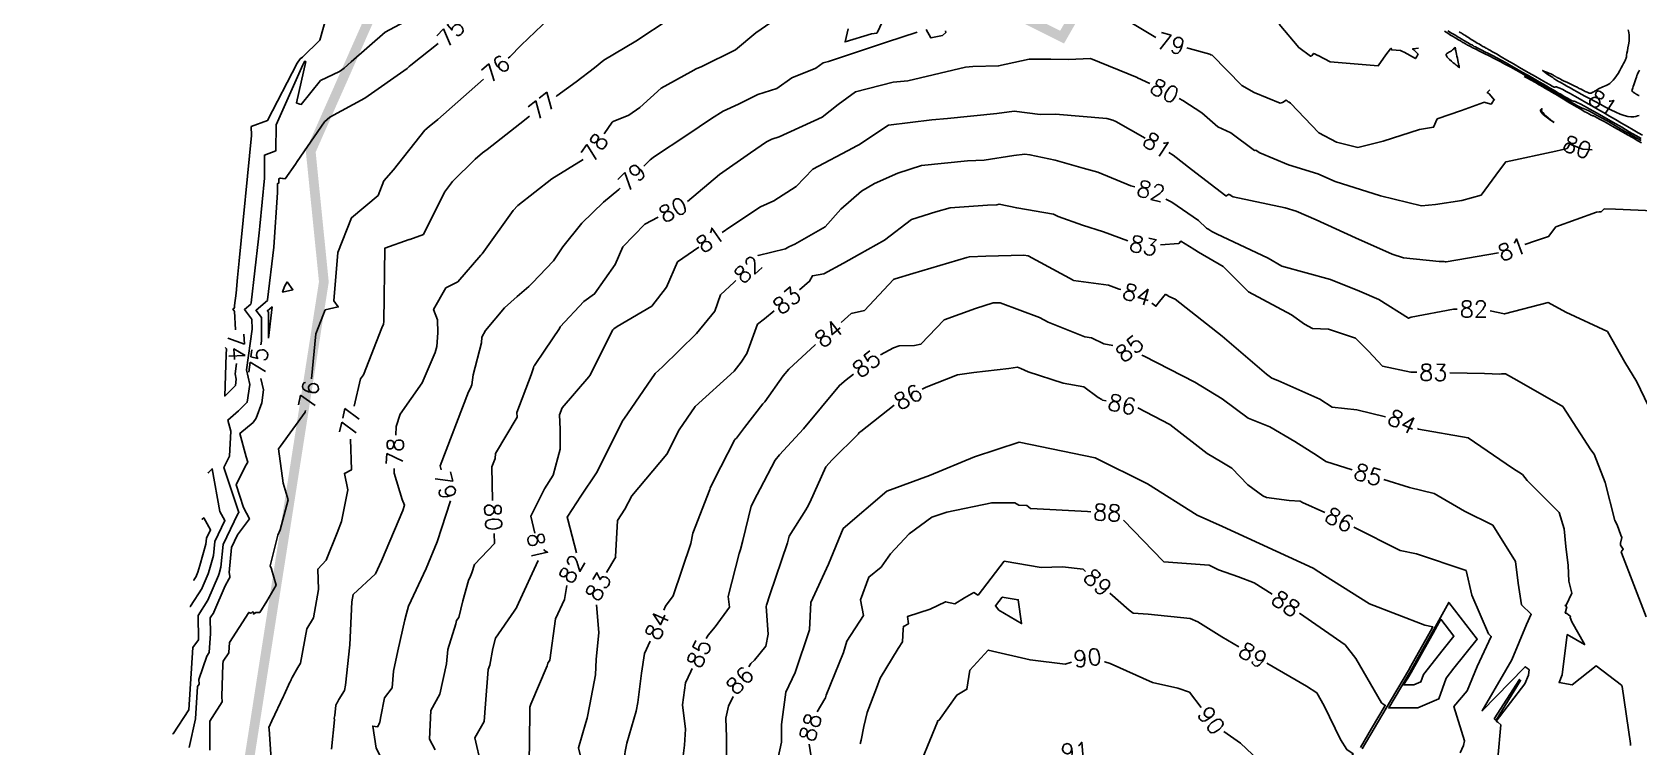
# Model space of a CAD drawing. Header units: metres. Extents: x 729358 to 732680, y 1423022 to 1426117.
# Drawn here: x 730275 to 730911, y 1425418 to 1425701 of the extents above; entities that cross this region are included whole.
import ezdxf

# ---------------------------------------------------------------- set-up
doc = ezdxf.new("R2010")
doc.units = ezdxf.units.M
doc.header["$MEASUREMENT"] = 0
doc.linetypes.add('PHANTOM', pattern=[2.5, 1.25, -0.25, 0.25, -0.25, 0.25, -0.25])
for name, color, linetype in [('36Bound', 6, 'PHANTOM'), ('CONTOUR', 59, 'Continuous'), ('HR36 IE-Exi_Xref$0$CONTOUR', 8, 'Continuous'), ('HR36 IE-Exi_Xref$0$CONTOURINDEX', 10, 'Continuous'), ('HR36 IE-Exi_Xref$0$CONTOURTEXT', 7, 'Continuous'), ('INDEX-CON', 252, 'Continuous')]:
    doc.layers.add(name, color=color, linetype=linetype)
doc.styles.add('HR36 IE-Exi_Xref$0$5mm', font='simplex', dxfattribs={"height": 5})

# ---------------------------------------------------------------- blocks, each defined once
blk = doc.blocks.new('ct 50 rai')
at = {"layer": 'CONTOUR', "flags": 128}
for points in [[(-90.6, -93.33), (-90.84, -93.8), (-91.08, -94.31), (-91.33, -94.87), (-91.57, -95.47), (-91.82, -96.12), (-92.08, -96.81), (-92.33, -97.55), (-92.59, -98.34), (-92.84, -99.1), (-93.05, -99.76), (-93.22, -100.32), (-93.36, -100.77), (-93.46, -101.14), (-93.53, -101.4), (-93.56, -101.56), (-93.56, -101.62), (-93.53, -101.64), (-93.48, -101.68), (-93.4, -101.73), (-93.3, -101.8), (-93.18, -101.89), (-93.03, -102), (-92.87, -102.12), (-92.68, -102.26), (-92.48, -102.4), (-92.31, -102.53), (-92.15, -102.64), (-92.02, -102.74), (-91.9, -102.82), (-91.8, -102.89), (-91.72, -102.94), (-91.66, -102.97), (-91.61, -103), (-91.54, -103.03), (-91.47, -103.07), (-91.38, -103.11), (-91.29, -103.16), (-91.19, -103.2), (-91.07, -103.25), (-90.95, -103.31), (-90.83, -103.36), (-90.73, -103.4)], [(-163.6, -84.28), (-163.94, -84.66), (-164.29, -85.01), (-164.65, -85.33), (-165.02, -85.63), (-165.4, -85.9), (-165.78, -86.14), (-166.18, -86.35), (-166.58, -86.54), (-166.92, -86.74), (-167.1, -87), (-167.14, -87.32), (-167.03, -87.69), (-166.76, -88.13), (-166.35, -88.62), (-165.79, -89.17), (-165.08, -89.78), (-164.34, -90.37), (-163.7, -90.89), (-163.16, -91.32), (-162.72, -91.68), (-162.38, -91.95), (-162.13, -92.15), (-161.99, -92.26), (-161.94, -92.29), (-161.95, -92.23), (-161.99, -92.05), (-162.05, -91.76), (-162.14, -91.36), (-162.24, -90.85), (-162.37, -90.22), (-162.53, -89.48), (-162.71, -88.63), (-162.89, -87.76), (-163.05, -86.99), (-163.19, -86.31), (-163.31, -85.72), (-163.41, -85.23), (-163.49, -84.82), (-163.56, -84.51), (-163.6, -84.28)]]:
    blk.add_lwpolyline(points, dxfattribs=at)
at = {"layer": 'CONTOUR'}
blk.add_lwpolyline([(-89.87, -121.25), (-91.67, -120.21), (-93.88, -118.94), (-96.49, -117.45), (-99.49, -115.72), (-102.51, -113.99), (-105.14, -112.5), (-107.38, -111.25), (-109.23, -110.23), (-110.69, -109.44), (-111.77, -108.89), (-112.46, -108.58), (-112.76, -108.5), (-112.95, -108.48), (-113.32, -108.35), (-113.85, -108.1), (-114.56, -107.74), (-115.44, -107.26), (-116.49, -106.66), (-117.71, -105.95), (-119.1, -105.13), (-120.48, -104.3), (-121.68, -103.58), (-122.7, -102.97), (-123.53, -102.48), (-124.18, -102.09), (-124.64, -101.81), (-124.92, -101.65), (-125.01, -101.59), (-125.14, -101.52), (-125.53, -101.29), (-126.17, -100.92), (-127.06, -100.41), (-128.22, -99.74), (-129.63, -98.93), (-131.29, -97.96), (-133.21, -96.85), (-135.27, -95.68), (-137.34, -94.51), (-139.43, -93.35), (-141.53, -92.2), (-143.65, -91.07), (-145.79, -89.94), (-147.94, -88.83), (-150.11, -87.72), (-152.14, -86.69), (-153.91, -85.8), (-155.41, -85.04), (-156.63, -84.43), (-157.58, -83.94), (-158.26, -83.6), (-158.67, -83.39), (-158.8, -83.32), (-158.83, -83.31), (-158.91, -83.26), (-159.04, -83.19), (-159.23, -83.08), (-159.47, -82.94), (-159.76, -82.77), (-160.1, -82.57), (-160.5, -82.34), (-160.89, -82.11), (-161.24, -81.91), (-161.53, -81.74), (-161.77, -81.6), (-161.95, -81.49), (-162.08, -81.41), (-162.16, -81.36), (-162.19, -81.35), (-162.19, -81.35), (-162.19, -81.35), (-162.2, -81.35), (-162.2, -81.34), (-162.2, -81.34), (-162.2, -81.34), (-162.2, -81.34), (-162.2, -81.34), (-162.29, -81.29), (-162.56, -81.13), (-163, -80.86), (-163.62, -80.48), (-164.42, -80), (-165.39, -79.42), (-166.54, -78.72), (-167.87, -77.92)], dxfattribs=at)
at = {"layer": 'INDEX-CON'}
for points in [[(-89.41, -119.1), (-91.08, -118.13), (-93.06, -116.99), (-95.33, -115.67), (-97.75, -114.27), (-100.15, -112.89), (-102.52, -111.52), (-104.88, -110.16), (-107.21, -108.81), (-109.52, -107.49), (-111.8, -106.17), (-114.07, -104.87), (-116.19, -103.66), (-118.06, -102.61), (-119.65, -101.74), (-120.99, -101.04), (-122.07, -100.5), (-122.88, -100.14), (-123.43, -99.94), (-123.72, -99.92), (-123.86, -99.97), (-123.99, -100.01), (-124.11, -100.05), (-124.2, -100.08), (-124.28, -100.1), (-124.33, -100.11), (-124.38, -100.12), (-124.4, -100.11), (-124.61, -99.99), (-125.23, -99.63), (-126.25, -99.04), (-127.67, -98.22), (-129.5, -97.17), (-131.73, -95.88), (-134.36, -94.36), (-137.39, -92.61), (-140.43, -90.85), (-143.09, -89.32), (-145.36, -88.01), (-147.25, -86.92), (-148.76, -86.06), (-149.88, -85.42), (-150.61, -85.01), (-150.96, -84.81), (-151.11, -84.74), (-151.24, -84.67), (-151.35, -84.62), (-151.44, -84.57), (-151.51, -84.54), (-151.56, -84.51), (-151.59, -84.5), (-151.6, -84.49), (-151.64, -84.47), (-151.77, -84.39), (-151.97, -84.28), (-152.25, -84.11), (-152.62, -83.9), (-153.07, -83.64), (-153.59, -83.33), (-154.2, -82.97), (-154.84, -82.6), (-155.46, -82.23), (-156.07, -81.86), (-156.66, -81.5), (-157.24, -81.15), (-157.8, -80.8), (-158.34, -80.46), (-158.87, -80.12), (-159.35, -79.8), (-159.77, -79.53), (-160.13, -79.3), (-160.42, -79.11), (-160.65, -78.96), (-160.82, -78.85), (-160.92, -78.79), (-160.95, -78.76), (-161.02, -78.72), (-161.23, -78.6), (-161.58, -78.4), (-162.06, -78.13)], [(-89.98, -120.36), (-92.07, -119.16), (-94.62, -117.7), (-97.63, -115.97), (-101.1, -113.97), (-104.58, -111.98), (-107.61, -110.26), (-110.2, -108.81), (-112.34, -107.63), (-114.03, -106.73), (-115.27, -106.09), (-116.06, -105.73), (-116.41, -105.64), (-116.59, -105.65), (-116.87, -105.57), (-117.27, -105.42), (-117.77, -105.18), (-118.38, -104.87), (-119.1, -104.48), (-119.93, -104.01), (-120.86, -103.45), (-121.79, -102.9), (-122.6, -102.42), (-123.28, -102.01), (-123.83, -101.68), (-124.27, -101.42), (-124.58, -101.24), (-124.76, -101.12), (-124.83, -101.09), (-124.98, -101), (-125.44, -100.73), (-126.2, -100.29), (-127.27, -99.67), (-128.65, -98.88), (-130.33, -97.91), (-132.31, -96.76), (-134.6, -95.44), (-136.99, -94.07), (-139.26, -92.78), (-141.41, -91.57), (-143.44, -90.44), (-145.35, -89.4), (-147.15, -88.44), (-148.83, -87.55), (-150.39, -86.75), (-151.8, -86.04), (-153.02, -85.42), (-154.05, -84.9), (-154.9, -84.47), (-155.56, -84.14), (-156.03, -83.9), (-156.31, -83.76), (-156.4, -83.71), (-156.44, -83.69), (-156.57, -83.62), (-156.77, -83.5), (-157.05, -83.33), (-157.42, -83.12), (-157.86, -82.86), (-158.39, -82.55), (-159, -82.2), (-159.61, -81.84), (-160.13, -81.54), (-160.58, -81.28), (-160.94, -81.06), (-161.23, -80.9), (-161.43, -80.78), (-161.55, -80.71), (-161.6, -80.68), (-161.6, -80.68), (-161.6, -80.68), (-161.6, -80.68), (-161.6, -80.68), (-161.61, -80.68), (-161.61, -80.68), (-161.61, -80.68), (-161.61, -80.67), (-161.75, -80.59), (-162.15, -80.35), (-162.83, -79.94), (-163.78, -79.36), (-165, -78.62), (-166.5, -77.72)], [(-95.03, -77.38), (-94.79, -78.38), (-94.65, -79.47), (-94.63, -80.65), (-94.72, -81.91), (-94.92, -83.25), (-95.16, -84.54), (-95.36, -85.67), (-95.54, -86.62), (-95.68, -87.4), (-95.79, -88.01), (-95.87, -88.44), (-95.92, -88.7), (-95.93, -88.79), (-95.97, -88.87), (-96.09, -89.09), (-96.29, -89.46), (-96.56, -89.97), (-96.91, -90.63), (-97.34, -91.44), (-97.85, -92.4), (-98.43, -93.5), (-99.06, -94.62), (-99.7, -95.63), (-100.35, -96.52), (-101.01, -97.31), (-101.68, -97.99), (-102.36, -98.56), (-103.05, -99.02), (-103.75, -99.36), (-104.44, -99.65), (-105.08, -99.93), (-105.68, -100.21), (-106.24, -100.48), (-106.76, -100.74), (-107.23, -100.99), (-107.66, -101.24), (-108.06, -101.48), (-108.41, -101.7), (-108.73, -101.9), (-109.03, -102.07), (-109.29, -102.21), (-109.52, -102.32), (-109.72, -102.41), (-109.89, -102.47), (-110.02, -102.5), (-110.16, -102.5), (-110.34, -102.48), (-110.54, -102.42), (-110.78, -102.34), (-111.06, -102.23), (-111.37, -102.1), (-111.71, -101.93), (-112.09, -101.73), (-112.53, -101.5), (-113.07, -101.23), (-113.7, -100.91), (-114.43, -100.54), (-115.26, -100.13), (-116.18, -99.67), (-117.2, -99.17), (-118.32, -98.63), (-119.41, -98.09), (-120.36, -97.63), (-121.16, -97.24), (-121.81, -96.92), (-122.32, -96.67), (-122.69, -96.5), (-122.9, -96.39), (-122.98, -96.35), (-122.98, -96.35), (-122.98, -96.35), (-122.98, -96.35), (-122.98, -96.35), (-122.98, -96.35), (-122.99, -96.35), (-122.99, -96.34), (-123, -96.34), (-123.01, -96.33), (-123.05, -96.31), (-123.1, -96.28), (-123.18, -96.24), (-123.27, -96.18), (-123.39, -96.11), (-123.52, -96.03), (-123.68, -95.94), (-123.84, -95.85), (-123.99, -95.76), (-124.13, -95.67), (-124.26, -95.6), (-124.38, -95.52), (-124.49, -95.46), (-124.6, -95.39), (-124.69, -95.34), (-124.8, -95.27), (-124.96, -95.19), (-125.18, -95.09), (-125.44, -94.97), (-125.75, -94.83), (-126.11, -94.67), (-126.52, -94.49), (-126.97, -94.3), (-127.43, -94.1), (-127.82, -93.94), (-128.16, -93.8), (-128.44, -93.69), (-128.66, -93.6), (-128.82, -93.54), (-128.93, -93.5), (-128.98, -93.5), (-128.95, -93.53), (-128.83, -93.63), (-128.62, -93.78), (-128.32, -93.99), (-127.93, -94.27), (-127.45, -94.6), (-126.88, -94.99), (-126.22, -95.44), (-125.55, -95.89), (-124.97, -96.28), (-124.49, -96.62), (-124.09, -96.89), (-123.78, -97.1), (-123.55, -97.25), (-123.42, -97.34), (-123.37, -97.37), (-123.37, -97.38), (-123.36, -97.38), (-123.36, -97.38), (-123.36, -97.38), (-123.36, -97.38), (-123.36, -97.38), (-123.36, -97.38), (-123.36, -97.38), (-123.27, -97.43), (-123.03, -97.57), (-122.62, -97.8), (-122.04, -98.12), (-121.3, -98.53), (-120.4, -99.04), (-119.33, -99.64), (-118.1, -100.33), (-116.72, -101.09), (-115.24, -101.91), (-113.65, -102.78), (-111.94, -103.71), (-110.13, -104.69), (-108.2, -105.73), (-106.16, -106.83), (-104, -107.98), (-101.89, -109.06), (-99.95, -109.97), (-98.19, -110.7), (-96.61, -111.25), (-95.21, -111.62), (-93.98, -111.81), (-92.94, -111.83), (-92.08, -111.66), (-91.35, -111.42), (-90.72, -111.22)], [(-89.75, -122.14), (-91.28, -121.26), (-93.14, -120.19), (-95.35, -118.93), (-97.89, -117.47), (-100.44, -116.01), (-102.66, -114.75), (-104.56, -113.68), (-106.12, -112.82), (-107.36, -112.16), (-108.27, -111.7), (-108.85, -111.43), (-109.11, -111.36), (-109.31, -111.32), (-109.76, -111.13), (-110.43, -110.78), (-111.34, -110.29), (-112.49, -109.64), (-113.87, -108.84), (-115.48, -107.9), (-117.33, -106.8), (-119.17, -105.69), (-120.77, -104.74), (-122.12, -103.93), (-123.23, -103.27), (-124.09, -102.76), (-124.71, -102.39), (-125.07, -102.17), (-125.2, -102.09), (-125.3, -102.03), (-125.61, -101.86), (-126.13, -101.56), (-126.86, -101.14), (-127.79, -100.6), (-128.92, -99.94), (-130.27, -99.17), (-131.82, -98.27), (-133.55, -97.28), (-135.43, -96.24), (-136.25, -95.79)]]:
    blk.add_lwpolyline(points, dxfattribs=at)
at = {"layer": 'INDEX-CON', "flags": 128}
blk.add_lwpolyline([(-124.4, -114.12), (-125.67, -113.11), (-126.76, -112.21), (-127.66, -111.41), (-128.38, -110.72), (-128.91, -110.13), (-129.26, -109.65), (-129.42, -109.28), (-129.39, -109.01), (-129.3, -108.82), (-129.24, -108.68), (-129.22, -108.6), (-129.24, -108.57), (-129.31, -108.6), (-129.41, -108.68), (-129.55, -108.81), (-129.73, -109), (-129.83, -109.27), (-129.7, -109.64), (-129.36, -110.12), (-128.8, -110.71), (-128.03, -111.4), (-127.04, -112.2), (-125.83, -113.11), (-124.4, -114.12)], dxfattribs=at)

msp = doc.modelspace()

# ---------------------------------------------------------------- linework, layer by layer
at = {"layer": '36Bound', "const_width": 3.84}
msp.add_lwpolyline([(731089.29, 1424869.87), (731097.59, 1425120.07), (731110.41, 1425192.42), (731138.07, 1425349.11), (731186.64, 1425492.9), (731134.88, 1425523.96), (731220.89, 1425664.9), (730803.81, 1425911.35), (730764.78, 1425842.6), (730723.84, 1425770.49), (730682.74, 1425698.76), (730672.5, 1425703.91), (730659.08, 1425710.65), (730650.07, 1425715.18), (730455.78, 1425812.86), (730385.15, 1425653.57), (730390.36, 1425601.87), (730354.83, 1425374.71), (730264.08, 1425176.5), (730117.5, 1425088.87), (729994.08, 1425024.16), (729814.03, 1424892.64)], dxfattribs=at)
at = {"layer": 'HR36 IE-Exi_Xref$0$CONTOUR', "flags": 128}
for points, elevation in [([(730426.05, 1425706.76), (730414.6, 1425700.7), (730401.14, 1425689.03), (730398.44, 1425686.47), (730396.58, 1425685.23), (730396.57, 1425685.22), (730389.04, 1425681.57), (730381.4, 1425672.11), (730380.8, 1425672.27), (730380.44, 1425672.41), (730379.84, 1425672.58), (730379.48, 1425672.72), (730383.18, 1425689.1), (730383.18, 1425689.11), (730382.67, 1425689.15), (730382.09, 1425687.86), (730371.46, 1425664.02), (730371.34, 1425653.76), (730366.8, 1425652.07), (730366.82, 1425642.95), (730364.97, 1425623.88), (730364.73, 1425621.34), (730364.49, 1425618.94), (730361.54, 1425593.59), (730361.48, 1425593.06), (730358.94, 1425590.92), (730358.88, 1425590.86), (730361.76, 1425587.19), (730361.78, 1425587.16), (730362.01, 1425583.1), (730359.71, 1425567.09), (730361.09, 1425561.22), (730360.04, 1425554.17), (730356.6, 1425550.74), (730352.31, 1425547.13), (730353.51, 1425542.76), (730352.92, 1425532.85), (730350.76, 1425528.35), (730356.52, 1425510.93), (730356.71, 1425510.56), (730356.71, 1425510.56), (730356.32, 1425510.04), (730350.45, 1425497.9), (730349.6, 1425488.94), (730348.88, 1425486.39), (730348.65, 1425485.58), (730344.46, 1425475.86), (730344.43, 1425475.8), (730340.56, 1425469.69), (730340.67, 1425460.11), (730338.43, 1425457.12), (730336.92, 1425432.44), (730330.63, 1425422.95), (730330.53, 1425422.93), (730330.53, 1425422.93)], 74.5), ([(730527.46, 1425706.21), (730513.91, 1425697.19), (730501.21, 1425689.61), (730497.55, 1425686.59), (730490.25, 1425681.09), (730482.66, 1425675.48), (730482.37, 1425675.29)], 77), ([(730636.58, 1425701.22), (730636.71, 1425700.67), (730635.42, 1425699.43), (730630.79, 1425698.44), (730628.92, 1425701.75)], 79), ([(730719.89, 1425698.65), (730704.72, 1425707.75)], 79), ([(730435.64, 1425696.2), (730424.8, 1425687.62), (730424.13, 1425687.09), (730423.29, 1425686.38), (730406.58, 1425674.6), (730392.67, 1425667.12), (730390.57, 1425665.22), (730379.78, 1425649.53), (730379.13, 1425648.5), (730375.02, 1425642.73), (730374.19, 1425642.78), (730374.03, 1425642.82), (730373.19, 1425642.88), (730373.03, 1425642.92), (730372.55, 1425642.71), (730372.53, 1425640.98), (730371.96, 1425640.76), (730371.97, 1425637.28), (730371.97, 1425637.25), (730370.5, 1425615.55), (730368.07, 1425594.71), (730368.05, 1425594.55), (730363.49, 1425590.69), (730363.45, 1425590.66), (730365.68, 1425587.81), (730365.62, 1425578.33), (730365.41, 1425576.88)], 75), ([(730625.36, 1425700.8), (730613.16, 1425696.74), (730590.29, 1425689.14), (730588.12, 1425688.58), (730585.17, 1425686.43), (730575.67, 1425682.69), (730569.71, 1425678.4), (730562.28, 1425676.12), (730554.55, 1425672.23), (730548.45, 1425669.46), (730543.85, 1425666.51), (730534.16, 1425659.94), (730521.34, 1425651.49), (730520.85, 1425651.1), (730519.66, 1425650.16), (730517.09, 1425647.74)], 79), ([(730852.11, 1425677.91), (730852.01, 1425677.79), (730851.17, 1425676.81), (730851.88, 1425676.28), (730853.98, 1425673.82), (730853.73, 1425673.89), (730853.3, 1425673.16), (730853.22, 1425673.03), (730852.79, 1425672.3), (730852.71, 1425672.17), (730849.77, 1425673.02), (730849.67, 1425672.92), (730840.88, 1425669.69), (730831.35, 1425666.4), (730829.9, 1425663.1), (730824.36, 1425662.24), (730809.89, 1425657.59), (730799.83, 1425655.11), (730791.39, 1425657.14), (730784.5, 1425660.93), (730773.15, 1425672.69), (730772.69, 1425672.97), (730772.3, 1425673.22), (730771.84, 1425673.5), (730771.46, 1425673.76), (730770.04, 1425672.88), (730769.07, 1425672.57), (730758.8, 1425676.86), (730753.99, 1425679.67), (730742.14, 1425691.59), (730741.66, 1425691.82), (730741.31, 1425691.99), (730733.07, 1425694.25), (730732.09, 1425694.52)], 79), ([(730471.84, 1425667.49), (730467.99, 1425664.47), (730455, 1425654.28), (730453.19, 1425653.02), (730450.32, 1425650.45), (730441.29, 1425641.66), (730438.18, 1425637.42), (730429.8, 1425620.65), (730424.38, 1425618.68), (730424.19, 1425618.63), (730414.57, 1425615.23), (730414.05, 1425586.17), (730413.97, 1425585.14), (730413.98, 1425585.12), (730413.94, 1425585.11), (730413.35, 1425583.63), (730406.03, 1425565.07), (730404.84, 1425563.46), (730402.3, 1425552.7)], 77), ([(730715.68, 1425658.76), (730703.99, 1425665.42), (730702.89, 1425665.96), (730700.52, 1425666.54), (730680.08, 1425668.21), (730674.08, 1425668.12), (730663.72, 1425669.5), (730656.9, 1425668.58), (730637.3, 1425666.6), (730631.1, 1425665.98), (730613.95, 1425663.9), (730602.3, 1425656.13), (730601.19, 1425655.65), (730600.01, 1425654.94), (730584, 1425646.51), (730577.36, 1425639.62), (730568.55, 1425633.98), (730563.27, 1425631.6), (730551.11, 1425623.5), (730548.15, 1425621.36)], 81), ([(730855.62, 1425613.35), (730834.9, 1425609.86), (730834.57, 1425609.78), (730834.13, 1425609.87), (730832.05, 1425609.99), (730818, 1425611.42), (730813.54, 1425612.9), (730798.91, 1425619.24), (730783.35, 1425626.43), (730775.48, 1425629.9), (730771.04, 1425631.15), (730750.54, 1425635.52), (730749.74, 1425636), (730749.68, 1425636.04), (730748.88, 1425636.52), (730748.83, 1425636.56), (730747.63, 1425635.85), (730747.61, 1425635.84), (730747.56, 1425635.87), (730733.99, 1425646.38), (730726.73, 1425651.99), (730725.04, 1425653.07)], 81), ([(730507.74, 1425638.92), (730507.23, 1425638.44), (730501.14, 1425633.4), (730492.56, 1425625.16), (730484.99, 1425615.68), (730481.31, 1425610.26), (730472.85, 1425601.31), (730471.51, 1425600.06), (730466.94, 1425596.12), (730461.84, 1425591.57), (730454.42, 1425582.57), (730452.97, 1425579.99), (730452.79, 1425577.77), (730449.53, 1425565.05), (730448.95, 1425561.11), (730448.48, 1425559.72), (730447.68, 1425558.37), (730436.46, 1425529), (730436.88, 1425527.47)], 79), ([(730708.73, 1425618.16), (730699.09, 1425621.64), (730690.87, 1425624.34), (730681.15, 1425627.69), (730679.31, 1425628.69), (730664.81, 1425631.16), (730657.89, 1425632.58), (730656.91, 1425632.42), (730653.2, 1425632.26), (730638.39, 1425631.19), (730632.75, 1425629.65), (730623.15, 1425626.51), (730612.39, 1425618.42), (730602.46, 1425612.79), (730596.13, 1425609.23), (730588.39, 1425605.02), (730583.88, 1425604.29), (730582.73, 1425602.09), (730578.73, 1425598.73)], 83), ([(730916.91, 1425630.02), (730901.99, 1425630.61), (730897.42, 1425630.74), (730896.24, 1425629.65), (730895.48, 1425629.65), (730894.41, 1425629.42), (730878.33, 1425623.71), (730875.44, 1425619.82), (730870.2, 1425618.13), (730866.07, 1425616.64)], 81), ([(730538.81, 1425615.61), (730530.37, 1425609.78), (730526.05, 1425599.78), (730520.2, 1425592.27), (730506.5, 1425584.19), (730505.19, 1425583.27), (730504.76, 1425582.81), (730496.93, 1425567.15), (730495.83, 1425564.89), (730495.73, 1425564.75), (730495.32, 1425564.29), (730484.73, 1425552.05), (730483.63, 1425549.19), (730483.99, 1425543.56), (730483.91, 1425535.6), (730481.17, 1425525.29), (730477.72, 1425519.91), (730472.35, 1425509.07), (730473.87, 1425502.41)], 81), ([(730823.24, 1425566.12), (730820.81, 1425566.16), (730809.69, 1425568.43), (730804.05, 1425574.47), (730798.96, 1425579.61), (730788.32, 1425583.17), (730781.93, 1425583.44), (730778.76, 1425585.08), (730773.55, 1425588.85), (730756.54, 1425597.96), (730746.49, 1425608), (730736.76, 1425613.57), (730736.12, 1425613.99), (730735.92, 1425614.11), (730735.27, 1425614.53), (730735.08, 1425614.65), (730734.97, 1425614.82), (730729.78, 1425618.03), (730729, 1425617.09), (730721.76, 1425616.5)], 83), ([(730375.8, 1425601.87), (730378.07, 1425598.75), (730374, 1425597.84), (730374.74, 1425600.01), (730375.8, 1425601.87)], 75), ([(730702.84, 1425576.63), (730699.3, 1425577.36), (730694.43, 1425579.75), (730691.73, 1425580.05), (730677.27, 1425585.89), (730673.77, 1425587.79), (730658.25, 1425593.56), (730655.48, 1425593.5), (730648.44, 1425591.32), (730636.07, 1425586.88), (730626.84, 1425577.19), (730624.29, 1425576.68), (730618.26, 1425576.6), (730615.95, 1425575.78), (730610.81, 1425572.94)], 85), ([(730368.42, 1425579.55), (730369.82, 1425591.97), (730368.03, 1425590.46), (730368.02, 1425590.45), (730368.49, 1425589.85), (730368.42, 1425579.55)], 75.5), ([(730568.65, 1425590.37), (730564.82, 1425587.26), (730562.11, 1425585.06), (730557.91, 1425573.45), (730555.63, 1425570.13), (730552.89, 1425566.57), (730537.36, 1425552.5), (730531.06, 1425543.31), (730526.22, 1425533.7), (730512.31, 1425517.11), (730509.61, 1425511.82), (730506.64, 1425507.38), (730505.93, 1425492.98), (730505.94, 1425492.93), (730502.35, 1425486.84)], 83), ([(730797.69, 1425527.46), (730787.21, 1425530.7), (730783.9, 1425533.04), (730774.93, 1425538.62), (730765, 1425544.4), (730756.43, 1425547.9), (730746.18, 1425555.6), (730735.36, 1425562.12), (730715.21, 1425572.46), (730714.3, 1425572.9)], 85), ([(730365.43, 1425563.65), (730366.5, 1425559.09), (730365.73, 1425553.97), (730365.73, 1425553.95), (730363.58, 1425547.91), (730362.32, 1425546.23), (730357.04, 1425541.79), (730359.57, 1425532.61), (730360.27, 1425530.44), (730359.28, 1425529.02), (730355.65, 1425521.44), (730358.59, 1425512.53), (730360.85, 1425508.03), (730360.85, 1425508.02), (730356.19, 1425501.76), (730353.73, 1425496.67), (730352.8, 1425486.77), (730353.12, 1425485.32), (730353.1, 1425484.86), (730353.1, 1425484.86), (730352.74, 1425484.14), (730351.27, 1425481.55), (730346.73, 1425471.01), (730346.72, 1425470.99), (730345.38, 1425468.88), (730345.45, 1425462.58), (730344.92, 1425455.17), (730344.91, 1425455.16), (730343.96, 1425453.69), (730340.88, 1425444.39), (730340.96, 1425442.51), (730340.96, 1425442.5), (730340.36, 1425441.58), (730339.54, 1425428.82), (730337.04, 1425417.46)], 75), ([(730600.11, 1425565.36), (730597.18, 1425563.06), (730594.55, 1425560.87), (730580.34, 1425543.73), (730580.33, 1425543.72), (730580.28, 1425543.66), (730570.77, 1425533.4), (730569.09, 1425531.23), (730563.19, 1425519.97), (730561.99, 1425517.65), (730559.57, 1425513), (730556.26, 1425499.42), (730555.41, 1425495.95), (730554.87, 1425494.36), (730550.45, 1425477.33), (730551.08, 1425473.06), (730545.38, 1425465.26), (730542.58, 1425461.91), (730541.83, 1425460.62)], 85), ([(730914.03, 1425469.2), (730904.3, 1425494.58), (730904.2, 1425495.03), (730904.2, 1425495.03), (730905, 1425495.97), (730904.99, 1425495.99), (730904.44, 1425496.81), (730904.43, 1425496.82), (730903.88, 1425497.64), (730903.88, 1425498.16), (730903.89, 1425498.35), (730904.42, 1425500.66), (730904.41, 1425500.7), (730904.03, 1425501.58), (730902.58, 1425505.69), (730901.7, 1425507.39), (730897.89, 1425522.45), (730893.5, 1425533.67), (730892.21, 1425535.33), (730881.07, 1425552.45), (730862.83, 1425562.95), (730858.36, 1425565.5), (730856.87, 1425565.49), (730856.08, 1425565.33), (730850.11, 1425565.64), (730836.33, 1425565.89)], 83), ([(730400.88, 1425539.58), (730401.28, 1425527.43), (730398.52, 1425526), (730399.89, 1425519.58), (730397.38, 1425507.03), (730395.6, 1425502.44), (730391.26, 1425491.66), (730387.93, 1425488.14), (730388.23, 1425480.11), (730386.24, 1425468.86), (730383.63, 1425464.49), (730381.12, 1425450.86), (730380.03, 1425449.16), (730377.79, 1425445.21), (730377.42, 1425444.44), (730377.35, 1425444.31), (730376.98, 1425443.55), (730376.91, 1425443.42), (730374.67, 1425438.38), (730374.38, 1425437.83), (730369.81, 1425428.09), (730368.61, 1425425.45), (730368.69, 1425424.81), (730369.73, 1425408.86)], 77), ([(730782.24, 1425488.51), (730746.26, 1425504.96), (730736.29, 1425509.52), (730716.53, 1425521.88), (730695.89, 1425532.19), (730665.75, 1425538.38), (730648, 1425532.6), (730630.25, 1425525.18), (730613.32, 1425518.99), (730595.98, 1425504.14), (730590.2, 1425490.11), (730583.18, 1425474.85), (730582.77, 1425464.12), (730576.99, 1425447.21), (730573.27, 1425439.37), (730571.62, 1425426.59), (730571.62, 1425419.57), (730566.17, 1425394.68)], 87), ([(730855.38, 1425413.29), (730856.48, 1425426.48), (730855.27, 1425427.57), (730854.68, 1425427.96), (730866.04, 1425442.66), (730867.48, 1425446.17), (730867.49, 1425446.2), (730867.75, 1425448.27), (730867.67, 1425448.33), (730866.93, 1425448.85), (730866.19, 1425449.37), (730866.11, 1425449.43), (730865.72, 1425448.97), (730849.12, 1425432.03), (730849.11, 1425432.03), (730849.11, 1425432.04), (730858.5, 1425448.11), (730860.89, 1425452.16), (730866.67, 1425466.2), (730868.56, 1425470.23), (730864.66, 1425474), (730863.39, 1425482.55), (730862.34, 1425491.17), (730853.33, 1425505.48), (730842.12, 1425511.09), (730830.05, 1425518.1), (730820.31, 1425520.48), (730810.2, 1425523.6)], 85), ([(730440.49, 1425515.13), (730435.28, 1425498.98), (730430.82, 1425488.4), (730423.93, 1425473.43), (730423.14, 1425470.52), (730422.47, 1425467.99), (730419.69, 1425455.72), (730417.99, 1425447.72), (730417.43, 1425441.15), (730414.34, 1425437.1), (730412.88, 1425429.71), (730412.57, 1425427.46), (730412.44, 1425427.22), (730412.11, 1425426.57), (730411.99, 1425426.33), (730411.66, 1425425.68), (730409.69, 1425425.94), (730411.01, 1425417.22), (730413.18, 1425413.13), (730412.49, 1425409.83), (730412.16, 1425407.12), (730408.34, 1425395.63), (730408.84, 1425389.15)], 79), ([(730341.99, 1425507.71), (730342.16, 1425507.85), (730342.78, 1425508.37), (730345.5, 1425503.71), (730343.87, 1425500.34), (730343.66, 1425498.05), (730341.26, 1425489.58), (730340.49, 1425486.88), (730339.92, 1425485.56), (730339.86, 1425485.42), (730338.81, 1425483.75), (730338.74, 1425483.65)], 73.5), ([(730475.27, 1425491.5), (730467.5, 1425474.64), (730466.79, 1425473.17), (730466.77, 1425473.01), (730465.68, 1425471.52), (730458.36, 1425460.79), (730457.27, 1425456.73), (730456.16, 1425450.09), (730455.4, 1425448.32), (730454.33, 1425434.78), (730453.8, 1425427.84), (730450.22, 1425421.3), (730452.61, 1425410.55)], 81), ([(730692.06, 1425487.16), (730691.04, 1425488.06), (730682.91, 1425489.02), (730674.4, 1425488.77), (730659.83, 1425491.25), (730649.5, 1425477.82), (730649.26, 1425477.96), (730648.63, 1425478.32), (730648.01, 1425478.68), (730647.77, 1425478.82), (730644.16, 1425476.79), (730640.33, 1425474.44), (730636.61, 1425475.17), (730630.54, 1425472.28), (730621.53, 1425469.42), (730621.92, 1425466.46), (730619.93, 1425465.46), (730619.79, 1425464.32), (730619.56, 1425459.34), (730617.81, 1425456.63), (730610.69, 1425444.88), (730609.18, 1425440.95), (730605.56, 1425431.41), (730604.17, 1425425.75), (730603.21, 1425420.36), (730602.79, 1425418.98)], 89), ([(730801.59, 1425416.94), (730811.06, 1425433.01), (730819.89, 1425447.99), (730820.83, 1425449.68), (730828.63, 1425463.6), (730829.56, 1425465.27), (730826.42, 1425465.9), (730804.52, 1425474.39), (730786.63, 1425485.58), (730782.24, 1425488.51)], 87), ([(730498.28, 1425474.04), (730499.24, 1425463.05), (730498.27, 1425452.36), (730497.97, 1425446.32), (730495.7, 1425434.52), (730494.6, 1425429.1), (730494.1, 1425427.39), (730491.23, 1425417.42), (730493.24, 1425409.16), (730493.79, 1425401.51), (730494.68, 1425397.79), (730496.16, 1425395.39), (730496.78, 1425387.33), (730495.86, 1425385.91), (730495.52, 1425385.28), (730495.39, 1425385.03), (730495.06, 1425384.4), (730494.93, 1425384.14), (730494.67, 1425383.35), (730495.3, 1425379.45), (730494.01, 1425375.65)], 83), ([(730752.79, 1425457.34), (730746.01, 1425461.29), (730736.57, 1425467.29), (730733.54, 1425468.55), (730716.8, 1425470.3), (730710.88, 1425470.72), (730709.38, 1425471.87), (730701.7, 1425478.65)], 89), ([(730829.69, 1425462.79), (730832.73, 1425468.27), (730837.93, 1425461.57), (730833.64, 1425456.27), (730825.86, 1425446.33), (730824.86, 1425443.47), (730822.01, 1425442.27), (730818.03, 1425442.24), (730819.63, 1425444.94), (730820.95, 1425447.18), (730827.96, 1425459.7), (730829.69, 1425462.79)], 85.5), ([(730536.22, 1425448.79), (730535.64, 1425447.52), (730533.53, 1425443.03), (730532.37, 1425434.32), (730533.63, 1425424.72), (730533.16, 1425418.46), (730531.78, 1425406.81), (730532.08, 1425398.08), (730530.83, 1425388.3), (730532.67, 1425381.81), (730530.68, 1425374.24), (730534.96, 1425373.29), (730535.65, 1425369.63)], 85), ([(730781.51, 1425400.62), (730781.2, 1425399.67), (730781.15, 1425399.15), (730781.14, 1425398.98), (730781.25, 1425398.8), (730781.32, 1425398.65), (730781.43, 1425398.58), (730783.13, 1425397.91), (730784.89, 1425397.15), (730785.05, 1425397.13), (730785.26, 1425397.18), (730785.4, 1425397.24), (730785.48, 1425397.32), (730787.89, 1425400.4), (730791.99, 1425406.84), (730792, 1425406.86), (730792, 1425406.86), (730797.99, 1425415.03), (730795.55, 1425416.63), (730793.01, 1425420.72), (730786.54, 1425434.01), (730783.58, 1425439.19), (730779.55, 1425441.73), (730763.9, 1425450.86)], 89), ([(730853.91, 1425428.86), (730863.88, 1425444.44), (730864.36, 1425444.08), (730854.72, 1425428.34), (730853.91, 1425428.86)], 85)]:
    msp.add_lwpolyline(points, dxfattribs=dict(at, elevation=elevation))
at = {"layer": 'HR36 IE-Exi_Xref$0$CONTOURINDEX', "flags": 128}
for points, elevation in [([(730482.31, 1425708.85), (730468.52, 1425695.6), (730464.01, 1425690.92), (730463.4, 1425690.41)], 76), ([(730391.71, 1425707.88), (730388.82, 1425697.56), (730381.92, 1425690.89), (730380.93, 1425690.16), (730379.8, 1425688.5), (730368.04, 1425665.75), (730361.63, 1425663.37), (730361.64, 1425659.78), (730356.83, 1425610.24), (730356.19, 1425603.65), (730355.58, 1425597.42), (730355, 1425592.46), (730354.9, 1425591.57), (730354.4, 1425591.15), (730354.31, 1425591.07), (730354.85, 1425590.39), (730354.97, 1425590.23), (730355.38, 1425582.85)], 74), ([(730567.33, 1425704.58), (730561.4, 1425700.47), (730553.45, 1425693.73), (730540.06, 1425687.11), (730537.8, 1425686.2), (730535.76, 1425685.03), (730523.92, 1425678.57), (730515.46, 1425670.85), (730511.15, 1425667.84), (730504.99, 1425665.31), (730504.61, 1425665.13), (730501.36, 1425660.48)], 78), ([(730611.58, 1425705.01), (730609.47, 1425700.45), (730609.35, 1425700.4), (730609.34, 1425700.4), (730607.32, 1425700.08), (730596.82, 1425696.91), (730598.06, 1425702.1)], 78), ([(730823.94, 1425694.42), (730821.76, 1425694.15), (730821.75, 1425694.15), (730821.58, 1425694.12), (730822.07, 1425693.72), (730823.75, 1425691.97), (730823.54, 1425691.62), (730823.23, 1425691.12), (730823.02, 1425690.77), (730822.72, 1425690.27), (730818.21, 1425692.81), (730817.57, 1425693.09), (730816.75, 1425693.51), (730813.33, 1425693.72), (730813.09, 1425694.33), (730813.02, 1425694.33), (730812.96, 1425694.31), (730812.84, 1425694.14), (730810.96, 1425691.8), (730807.99, 1425687.47), (730788.99, 1425689.02), (730784.17, 1425691.44), (730783.99, 1425691.55), (730783.28, 1425691.88), (730783.09, 1425691.99), (730782.38, 1425692.32), (730781.65, 1425691.4), (730781.16, 1425691.19), (730776.49, 1425694.65), (730768.77, 1425703.91)], 78), ([(730717.46, 1425680.37), (730712.62, 1425682.72), (730712.44, 1425682.76), (730694.03, 1425690.3), (730685.27, 1425689.92), (730678.33, 1425690.01), (730669.74, 1425690.07), (730657.57, 1425687.4), (730647.38, 1425687.18), (730644.53, 1425686.94), (730621.66, 1425681.52), (730615.89, 1425680.88), (730600.93, 1425677.06), (730594.12, 1425672.08), (730587.71, 1425667.09), (730570.65, 1425659.28), (730567.8, 1425658.41), (730565.61, 1425657.31), (730559.32, 1425652.94), (730547.07, 1425644.38), (730534.33, 1425633.65)], 80), ([(730453.57, 1425682.12), (730435.56, 1425666.15), (730432.09, 1425663.42), (730430.3, 1425661.91), (730417.92, 1425646.21), (730414.1, 1425641.92), (730411.89, 1425636.11), (730401.29, 1425627.26), (730395.83, 1425613.56), (730394.28, 1425594.33), (730396.03, 1425591.93), (730390.88, 1425590.78), (730387.12, 1425581.32), (730385.46, 1425563.52)], 76), ([(730892.75, 1425654.12), (730891.04, 1425654.25), (730889.05, 1425654.4), (730883.87, 1425656.34), (730883.78, 1425656.36), (730883.77, 1425656.36), (730883.28, 1425655.49), (730883.28, 1425655.49), (730882.79, 1425654.62), (730882.74, 1425654.65), (730878.25, 1425653.66), (730858.69, 1425649.45), (730858.48, 1425649.37), (730856, 1425646.04), (730848.67, 1425636.26), (730841.03, 1425634.08), (730830.59, 1425632.5), (730825.04, 1425632.01), (730808.81, 1425636), (730790.9, 1425641.63), (730784.1, 1425644.69), (730772.43, 1425648.19), (730761.13, 1425652.97), (730760.85, 1425653.14), (730760.28, 1425653.49), (730760, 1425653.66), (730759.42, 1425654.01), (730758.89, 1425653.86), (730749.53, 1425660.87), (730744.4, 1425663.28), (730738.14, 1425668.82), (730730.56, 1425673.66), (730729.15, 1425674.47)], 80), ([(730711.62, 1425639.52), (730710.04, 1425639.93), (730696.95, 1425645.31), (730691.08, 1425646.93), (730679.96, 1425650.01), (730669.99, 1425652.2), (730667.97, 1425652.47), (730663.63, 1425651.89), (730651.92, 1425650.04), (730645.34, 1425649.76), (730627.04, 1425647.9), (730617.73, 1425644.94), (730608.48, 1425640.87), (730603.3, 1425637.77), (730595.16, 1425630.6), (730588.92, 1425623.67), (730576.87, 1425616.8), (730574.49, 1425615.73), (730573.23, 1425614.89), (730562.33, 1425612.36), (730562.25, 1425612.18)], 82), ([(730493.04, 1425650.33), (730480.67, 1425642.63), (730467.22, 1425632.17), (730465.31, 1425630.14), (730453.1, 1425613.03), (730453, 1425612.93), (730452.59, 1425612.46), (730443.39, 1425601.89), (730443.36, 1425601.88), (730438.63, 1425599.49), (730433.79, 1425590.88), (730435.4, 1425586.77), (730435.53, 1425581.64), (730435.09, 1425576.31), (730434.47, 1425573.88), (730429.25, 1425561.92), (730420.59, 1425549.45), (730418.96, 1425544.57), (730418.81, 1425541.1)], 78), ([(730839.26, 1425591.05), (730837.72, 1425591.04), (730821.05, 1425587.85), (730819.98, 1425587.46), (730808.26, 1425594.94), (730800.59, 1425598.22), (730789.12, 1425602.86), (730769.77, 1425608.05), (730764.43, 1425611.3), (730743.91, 1425620.9), (730742.12, 1425621.81), (730741.29, 1425622.33), (730741.27, 1425622.35), (730740.45, 1425622.87), (730740.43, 1425622.88), (730740.4, 1425622.87), (730739.91, 1425623.17), (730736.84, 1425626.2), (730726.24, 1425633.37), (730723.89, 1425634.66)], 82), ([(730522.8, 1425627.44), (730517.43, 1425624.71), (730508.81, 1425615.71), (730505.7, 1425608.73), (730497.56, 1425597.1), (730493.3, 1425594.11), (730483.99, 1425584.12), (730483.64, 1425583.43), (730477.94, 1425574.83), (730473.83, 1425568.77), (730473.53, 1425568.43), (730473.45, 1425567.87), (730472.51, 1425565.09), (730466.77, 1425550.17), (730466.89, 1425548.34), (730458.34, 1425533.93), (730458.18, 1425531.87), (730456.92, 1425528.66), (730457.21, 1425515.31)], 80), ([(730705.99, 1425598.8), (730705.31, 1425599), (730701.15, 1425600.59), (730687.23, 1425602.47), (730687.14, 1425602.5), (730669.36, 1425612.17), (730667.58, 1425612.47), (730652.59, 1425611.98), (730646.01, 1425611.84), (730645.06, 1425611.54), (730623.58, 1425605.17), (730616.61, 1425603.11), (730616.26, 1425602.91), (730616.03, 1425602.79), (730604.43, 1425590.56), (730599.26, 1425589.35), (730595.3, 1425585.73)], 84), ([(730553.47, 1425602.38), (730552.84, 1425601.8), (730547.45, 1425596.71), (730545.23, 1425590.29), (730537.91, 1425581.43), (730524.54, 1425568.25), (730521.55, 1425565.53), (730509.17, 1425547.5), (730509.11, 1425547.39), (730508.95, 1425547.19), (730498.28, 1425526.23), (730492.12, 1425517.04), (730487.04, 1425509.13), (730486.79, 1425508.63), (730486.99, 1425507.75), (730490.48, 1425494.61)], 82), ([(730810.88, 1425548.39), (730799.55, 1425551.18), (730789.73, 1425552.27), (730784.79, 1425555.39), (730768.14, 1425562.8), (730765.84, 1425563.74), (730763.67, 1425565.37), (730746.16, 1425580.38), (730727.54, 1425594.97), (730725.41, 1425595.89), (730724.69, 1425596.36), (730724.57, 1425596.44), (730723.85, 1425596.9), (730723.73, 1425596.98), (730721.29, 1425594.03), (730719.89, 1425592.24), (730718.32, 1425593.48)], 84), ([(730920.75, 1425540.56), (730910.34, 1425562.26), (730905.57, 1425570.09), (730898.73, 1425582.22), (730882.24, 1425589.89), (730875.21, 1425593.64), (730857.92, 1425589.2), (730852.36, 1425590.4)], 82), ([(730355.77, 1425569.51), (730355.19, 1425565.47), (730355.69, 1425563.36), (730355.3, 1425560.82), (730351.1, 1425556.61), (730351.69, 1425573.15), (730351.77, 1425575.39), (730351.21, 1425575.89)], 74), ([(730585.11, 1425577.13), (730584.92, 1425576.98), (730574.48, 1425567.31), (730572.23, 1425564.66), (730564.96, 1425554.34), (730564.25, 1425553.57), (730556.96, 1425544.15), (730553.75, 1425539.98), (730553.18, 1425539.46), (730552.95, 1425539.13), (730547.65, 1425528.61), (730543.37, 1425520.35), (730543.3, 1425520.21), (730543.17, 1425519.66), (730536.44, 1425502.37), (730535.71, 1425498.2), (730528.71, 1425477.6), (730525.7, 1425473.41), (730525.02, 1425471.85)], 84), ([(730700.18, 1425554.74), (730698.75, 1425555.06), (730698.44, 1425555.26), (730697.9, 1425555.6), (730697.6, 1425555.8), (730697.06, 1425556.14), (730691.4, 1425560.24), (730683.23, 1425561.75), (730669.26, 1425566.28), (730666.37, 1425567.56), (730665.09, 1425568.04), (730661.61, 1425567.51), (730647.73, 1425565.98), (730641.36, 1425565.11), (730628.93, 1425560.23), (730627.38, 1425559.38)], 86), ([(730383.08, 1425550.89), (730382.96, 1425550.35), (730382.96, 1425550.33), (730373.23, 1425536.79), (730372.33, 1425535.81), (730374.26, 1425522.14), (730374.26, 1425522.12), (730376.22, 1425515.61), (730373.03, 1425503.72), (730373.02, 1425503.68), (730372.17, 1425501.59), (730369.06, 1425489.36), (730369.65, 1425488.22), (730369.65, 1425488.19), (730369.65, 1425488.13), (730371.42, 1425481.8), (730371.42, 1425481.79), (730367.76, 1425475.4), (730364.94, 1425470.95), (730363.45, 1425470.89), (730362.5, 1425470.31), (730362.45, 1425471.07), (730362.45, 1425471.07), (730362.07, 1425471.2), (730361.55, 1425470.63), (730361.5, 1425470.65), (730360.6, 1425470.96), (730352.96, 1425459), (730352.68, 1425455.05), (730352.66, 1425455.01), (730350.48, 1425451.66), (730350.3, 1425450.53), (730350.3, 1425450.49), (730349.99, 1425437.62), (730350.07, 1425435.59), (730350.06, 1425435.55), (730346.08, 1425429.43), (730345.16, 1425427.87), (730345.14, 1425416.43)], 76), ([(730616.2, 1425553.02), (730603.07, 1425542.68), (730602.31, 1425542.05), (730602.05, 1425541.73), (730591.66, 1425531.4), (730589.23, 1425528.67), (730582.79, 1425514.44), (730581.78, 1425512.48), (730581.29, 1425511.61), (730574.6, 1425501.22), (730573.94, 1425498.54), (730566.94, 1425477.88), (730565.64, 1425473.9), (730565.5, 1425473.35), (730566.31, 1425462.4), (730565.41, 1425457.58), (730560.91, 1425452.11), (730559.46, 1425450.77), (730558.7, 1425449.48)], 86), ([(730786.78, 1425510.51), (730777.91, 1425514.51), (730777.02, 1425514.97), (730772.74, 1425515.27), (730763.74, 1425516.47), (730762.23, 1425517.19), (730756.33, 1425521.5), (730749.99, 1425528.16), (730746.08, 1425530.47), (730740.21, 1425533.91), (730725.4, 1425545.33), (730712.81, 1425551.93), (730712.73, 1425551.94)], 86), ([(730907.88, 1425418.29), (730907.89, 1425419.08), (730904.6, 1425441.68), (730904.28, 1425442.16), (730894.26, 1425449.8), (730884.83, 1425442.29), (730879.6, 1425443.2), (730880.85, 1425446.24), (730880.85, 1425446.24), (730882.8, 1425462.17), (730889.68, 1425458.26), (730889.63, 1425458.36), (730884.66, 1425467.3), (730883.93, 1425468.95), (730884.09, 1425469.47), (730883.43, 1425469.94), (730883.27, 1425470.05), (730882.61, 1425470.52), (730882.46, 1425470.63), (730882.02, 1425470.74), (730882.64, 1425473.21), (730881.97, 1425473.78), (730882.44, 1425473.85), (730884.62, 1425478.64), (730883.46, 1425483.32), (730883.19, 1425489.5), (730882.29, 1425497.1), (730881.64, 1425504.07), (730879.65, 1425510.49), (730867.01, 1425523.17), (730865.12, 1425525.56), (730861.08, 1425528.06), (730843.57, 1425540.11), (730823.94, 1425543.6), (730823.45, 1425543.82)], 84), ([(730344.48, 1425526.13), (730344.73, 1425526.39), (730346.12, 1425527.84), (730349.12, 1425510.93), (730351.17, 1425507.41), (730347.16, 1425499.12), (730346.63, 1425493.5), (730345.07, 1425487.98), (730344.57, 1425486.23), (730342.19, 1425480.71), (730342.15, 1425480.61), (730337.58, 1425473.41), (730337.55, 1425473.36), (730337.34, 1425473.29)], 74), ([(730418.27, 1425528.02), (730418.19, 1425526.17), (730421.32, 1425515.66), (730422.29, 1425513.45), (730421.6, 1425511.32), (730413.21, 1425491.44), (730410.84, 1425486.28), (730401.99, 1425478.12), (730401.44, 1425475.16), (730400.67, 1425458.13), (730398.87, 1425442.19), (730398.54, 1425440.05), (730396.27, 1425436.43), (730396.03, 1425436.02), (730395.99, 1425435.94), (730395.59, 1425435.12), (730395.55, 1425435.05), (730395.14, 1425434.23), (730394.74, 1425430.14), (730394.5, 1425429.14), (730394.62, 1425428.4), (730393.39, 1425416.81)], 78), ([(730694.09, 1425510.86), (730692.79, 1425510.93), (730670.38, 1425512.13), (730670.29, 1425512.19), (730669.56, 1425512.69), (730669.47, 1425512.75), (730668.73, 1425513.25), (730665.63, 1425513.4), (730664.09, 1425514.4), (730664.05, 1425514.39), (730654.91, 1425514.4), (730637.05, 1425510.67), (730631.16, 1425508.7), (730622.18, 1425502.11), (730614.78, 1425494.23), (730611.06, 1425488.91), (730606.27, 1425484.94), (730602.87, 1425476.01), (730604.05, 1425469.74), (730597.51, 1425459.59), (730596.2, 1425455.14), (730589.31, 1425438.2), (730589.07, 1425437.09), (730588.75, 1425436.75), (730585.74, 1425431.55)], 88), ([(730765.93, 1425478.14), (730758.77, 1425482.73), (730752.68, 1425485.06), (730744.76, 1425487.86), (730740.95, 1425489.7), (730723.06, 1425491.02), (730722.72, 1425491.28), (730707.03, 1425507.5)], 88), ([(730840.38, 1425415.39), (730841.69, 1425418.27), (730842.08, 1425420.08), (730837.97, 1425433.67), (730837.97, 1425433.7), (730843.14, 1425439.89), (730847.11, 1425449.56), (730852.71, 1425461.45), (730851.63, 1425462.49), (730845.06, 1425477.78), (730842.73, 1425487.55), (730823.17, 1425494.12), (730816.65, 1425495.51), (730798.29, 1425504.77)], 86), ([(730457.78, 1425502.22), (730457.98, 1425498.32), (730450.02, 1425489.93), (730448.96, 1425486.64), (730448.42, 1425485.37), (730447.59, 1425483.56), (730445.46, 1425475.62), (730443.76, 1425468.93), (730442.95, 1425467.75), (730442.62, 1425466.52), (730439.51, 1425456.35), (730438.9, 1425450.62), (730436.23, 1425438.54), (730432.74, 1425432.12), (730432.14, 1425420.84), (730434.46, 1425416.61)], 80), ([(730486.63, 1425481.68), (730485.7, 1425476.05), (730482.08, 1425468.5), (730479.92, 1425452.07), (730479.04, 1425450.86), (730478.86, 1425449.76), (730472.37, 1425434.63), (730471.91, 1425433.51), (730471.89, 1425433.38), (730471.76, 1425418.64), (730471.56, 1425407.66), (730471.73, 1425401.26), (730471.73, 1425401.26), (730473.68, 1425397), (730473.68, 1425397), (730473.76, 1425396.78), (730473.76, 1425396.77), (730473.34, 1425395.88), (730473.33, 1425395.87), (730472.91, 1425394.97), (730472.4, 1425393.77), (730474.29, 1425386.23), (730474.77, 1425378.61)], 82), ([(730657.64, 1425471.88), (730666.69, 1425466.57), (730665.36, 1425476.01), (730659.05, 1425477.08), (730656.33, 1425473.54), (730657.64, 1425471.88)], 90), ([(730829.34, 1425463.06), (730835.92, 1425474.94), (730847.21, 1425460.41), (730837.91, 1425448.92), (730834.82, 1425444.99), (730831.91, 1425436.71), (730823.66, 1425433.24), (730812.16, 1425433.14), (730816.77, 1425440.96), (730820.59, 1425447.45), (730825.59, 1425456.36), (730829.34, 1425463.06)], 86), ([(730800.88, 1425417.47), (730805.35, 1425425.05), (730810.72, 1425434.18), (730809.19, 1425435.21), (730799.08, 1425452.68), (730799.05, 1425452.73), (730794.82, 1425458.13), (730776.72, 1425470.71)], 88), ([(730519.64, 1425459.65), (730517.35, 1425454.65), (730516.22, 1425446.86), (730514.73, 1425435.32), (730514.04, 1425431.92), (730510.32, 1425419.17), (730509.72, 1425415.85), (730509.49, 1425413.8), (730510.89, 1425394.6), (730511.33, 1425388.52), (730511.2, 1425381.3), (730512.04, 1425378.32), (730514.66, 1425375.42), (730514.37, 1425374.91), (730514.17, 1425374.55), (730513.88, 1425374.04), (730513.67, 1425373.68), (730512.03, 1425372.96), (730511.8, 1425372.65)], 84), ([(730686.43, 1425451.27), (730683.98, 1425450.43), (730670.08, 1425452.15), (730653.48, 1425456.09), (730646.27, 1425448.15), (730645.05, 1425440.56), (730641.02, 1425438.25), (730633.88, 1425428.21), (730633.46, 1425428.1), (730633.38, 1425427.61), (730627.32, 1425412.9), (730626.29, 1425410.94), (730624.11, 1425406.02)], 90), ([(730737.83, 1425433.39), (730733.2, 1425439.44), (730728.54, 1425441.03), (730718.51, 1425443.21), (730701.79, 1425450.71), (730699.62, 1425451.39), (730699.59, 1425451.42)], 90), ([(730552.45, 1425437.67), (730550.6, 1425433.79), (730549.58, 1425429.06), (730549.78, 1425421.62), (730549.78, 1425406.6), (730549.72, 1425403.81), (730549.56, 1425402.8), (730548.27, 1425388.21), (730552.23, 1425381.53), (730553.46, 1425373.38), (730553.22, 1425371.12), (730553.1, 1425367.46), (730552.52, 1425366.1)], 86), ([(730765.2, 1425408.11), (730753.44, 1425419.18), (730746.84, 1425423.8)], 90), ([(730582.58, 1425418.83), (730583.39, 1425413.83), (730581.54, 1425412.12), (730580.26, 1425408.72), (730580.46, 1425400.62), (730581.42, 1425398.87), (730581.25, 1425385.85), (730581.21, 1425383.33), (730580.86, 1425382.44), (730582.91, 1425378.2), (730579.98, 1425362.57), (730579.59, 1425361.54)], 88)]:
    msp.add_lwpolyline(points, dxfattribs=dict(at, elevation=elevation))

# ---------------------------------------------------------------- block references
msp.add_blockref('ct 50 rai', (731002.02, 1425779.03, 78))

# ---------------------------------------------------------------- texts
at = {"layer": 'HR36 IE-Exi_Xref$0$CONTOURTEXT', "char_height": 6.5, "attachment_point": 5, "style": 'HR36 IE-Exi_Xref$0$5mm'}
for s, insert, rotation in [('{75}', (730440.71, 1425700.42, 75), 46.45169), ('{79}', (730725.89, 1425696.21, 79), 344.74703), ('{76}', (730458.49, 1425686.27, 76), 40.07679), ('{77}', (730476.99, 1425671.54, 77), 38.16764), ('{80}', (730723.35, 1425677.5, 80), 334.08247), ('81', (730896.88, 1425672.71), 326.67861), ('{78}', (730497.61, 1425655.12, 78), 55.00922), ('{81}', (730720.42, 1425656.02, 81), 327.42745), ('{80}', (730886.76, 1425655.26, 80), 339.47902), ('{79}', (730512.41, 1425643.33, 79), 43.32611), ('{82}', (730717.96, 1425637.89, 82), 345.54443), ('{80}', (730528.63, 1425630.41, 80), 26.99288), ('{81}', (730543.31, 1425618.72, 81), 34.64791), ('{83}', (730715.01, 1425616.25, 83), 347.96097), ('{81}', (730860.92, 1425614.79, 81), 19.81624), ('{82}', (730558.31, 1425606.79, 82), 42.35147), ('{84}', (730712.38, 1425596.91, 84), 343.46378), ('{83}', (730573.72, 1425594.51, 83), 40.03059), ('{82}', (730845.81, 1425591.11, 82), 0.50085), ('{74}', (730355.74, 1425576.19, 74), 273.15487), ('{84}', (730590.29, 1425581.32, 84), 38.89672), ('{75}', (730364.48, 1425570.4, 75), 81.83954), ('{85}', (730605.26, 1425569.4, 85), 38.08469), ('{85}', (730709.47, 1425575.47, 85), 38.00708), ('{83}', (730829.78, 1425566, 83), 358.97882), ('{76}', (730384.44, 1425557.17, 76), 77.82694), ('{86}', (730621.75, 1425556.27, 86), 28.92031), ('{86}', (730706.46, 1425553.34, 86), 347.42658), ('{77}', (730400.79, 1425546.32, 77), 76.72594), ('{84}', (730817.38, 1425546.58, 84), 335.60068), ('{78}', (730418.54, 1425534.56, 78), 87.62118), ('{79}', (730438.58, 1425521.27, 79), 285.36112), ('{85}', (730803.95, 1425525.53, 85), 342.84766), ('{80}', (730457.45, 1425508.76, 80), 272.88449), ('{88}', (730700.63, 1425510.52, 88), 357.029), ('{86}', (730792.55, 1425507.67, 86), 333.22487), ('{81}', (730475.09, 1425497.07, 81), 282.86526), ('{82}', (730488.52, 1425488.16, 82), 59.4793), ('{83}', (730499.03, 1425481.2, 83), 59.4793), ('{89}', (730696.88, 1425482.9, 89), 318.56441), ('{88}', (730771.34, 1425474.45, 88), 325.18816), ('{84}', (730522.35, 1425465.74, 84), 66.40155), ('{85}', (730538.94, 1425454.74, 85), 65.47266), ('{90}', (730692.81, 1425453.02, 90), 6.67196), ('{89}', (730758.35, 1425454.1, 89), 329.74574), ('{86}', (730555.11, 1425444.02, 86), 46.37947), ('{88}', (730583.02, 1425425.52, 88), 74.04694), ('{90}', (730741.82, 1425428.2, 90), 307.45308), ('{91}', (730687.78, 1425416.04, 91), 5.28333)]:
    msp.add_mtext(s, dxfattribs=dict(at, insert=insert, rotation=rotation))

doc.saveas('drawing.dxf')
